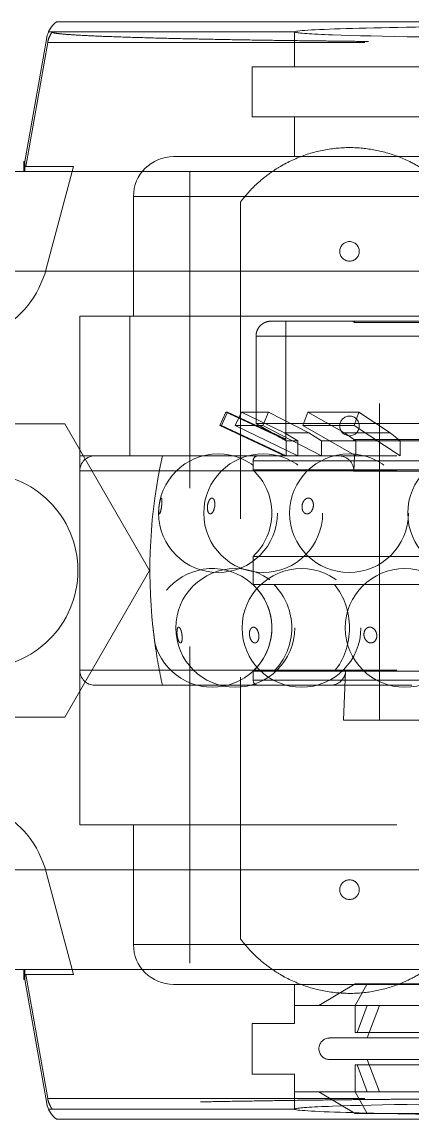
# Model space of a CAD drawing. Header units: millimetres. Extents: x -654804 to -654016, y 0 to 722.
# Drawn here: x -654540.8 to -654501.7, y 611.8 to 721.8 of the extents above; entities that cross this region are included whole.
import ezdxf

# ---------------------------------------------------------------- set-up
doc = ezdxf.new("R2010")
doc.units = ezdxf.units.MM
doc.linetypes.add('HIDDEN', pattern=[9.525, 6.35, -3.175])
doc.layers.add('OCULTO', color=3, linetype='HIDDEN', lineweight=5)
doc.layers.add('Visível (ISO)', color=7, linetype='Continuous', lineweight=9)

msp = doc.modelspace()

# ---------------------------------------------------------------- linework, layer by layer
at = {"layer": 'OCULTO', "ltscale": 5}
for p, q in [((-654538.11, 720.75), (-654513.47, 720.75)), ((-654513.47, 720.75), (-654537.73, 720.75)), ((-654513.47, 717.25), (-654513.47, 720.75)), ((-654513.47, 720.75), (-654513.47, 717.25)), ((-654538.19, 719.69), (-654540.39, 707.25)), ((-654538.19, 719.69), (-654491.15, 719.69)), ((-654517.72, 717.25), (-654517.72, 712.25)), ((-654517.72, 712.25), (-654517.72, 717.25)), ((-654517.72, 717.25), (-654432.22, 717.25)), ((-654517.72, 712.25), (-654432.22, 712.25)), ((-654513.47, 708.25), (-654513.47, 712.25)), ((-654513.47, 712.25), (-654513.47, 708.25)), ((-654525.6, 708.25), (-654424.35, 708.25)), ((-654540.57, 707.25), (-654540.47, 707.25)), ((-654540.47, 707.25), (-654540.57, 707.15)), ((-654540.47, 707.25), (-654535.59, 707.25)), ((-654535.59, 707.25), (-654538.34, 696.99)), ((-654523.96, 706.75), (-654523.96, 626.75)), ((-654529.6, 704.25), (-654529.6, 692.25)), ((-654529.6, 704.25), (-654420.35, 704.25)), ((-654518.89, 703.7), (-654518.89, 629.81)), ((-654534.97, 692.25), (-654529.97, 692.25)), ((-654534.97, 678.25), (-654534.97, 692.25)), ((-654534.97, 692.25), (-654534.97, 678.25)), ((-654529.97, 692.25), (-654447.47, 692.25)), ((-654529.97, 692.25), (-654529.97, 678.25)), ((-654515.82, 691.75), (-654478.47, 691.75)), ((-654514.33, 691.75), (-654514.33, 679.76)), ((-654507.47, 691.61), (-654507.62, 691.75)), ((-654507.47, 691.61), (-654507.47, 691.75)), ((-654442.47, 691.61), (-654507.47, 691.61)), ((-654504.97, 651.75), (-654504.97, 691.75)), ((-654517.33, 690.25), (-654517.33, 681.49)), ((-654517.33, 690.25), (-654478.47, 690.25)), ((-654520.34, 682.64), (-654520.97, 681.28)), ((-654520.8, 681.28), (-654520.17, 682.64)), ((-654520.34, 682.64), (-654520.17, 682.64)), ((-654514.33, 679.84), (-654520.34, 682.64)), ((-654520.17, 682.64), (-654515.72, 680.56)), ((-654518.79, 682.64), (-654519.41, 681.28)), ((-654514.48, 680.56), (-654518.79, 682.64)), ((-654518.79, 682.64), (-654516.09, 682.64)), ((-654516.66, 681.28), (-654516.09, 682.64)), ((-654516.09, 682.64), (-654512.04, 680.56)), ((-654512.14, 682.64), (-654512.66, 681.28)), ((-654508.47, 680.56), (-654512.14, 682.64)), ((-654512.14, 682.64), (-654507.05, 682.64)), ((-654507.5, 681.28), (-654507.05, 682.64)), ((-654507.05, 682.64), (-654503.89, 680.56)), ((-654536.48, 681.46), (-654553.46, 681.46)), ((-654527.99, 666.75), (-654536.48, 681.46)), ((-654520.97, 681.28), (-654520.8, 681.28)), ((-654514.47, 678.25), (-654520.97, 681.28)), ((-654514.32, 678.25), (-654520.8, 681.28)), ((-654519.41, 681.28), (-654513.13, 678.25)), ((-654519.41, 681.28), (-654516.66, 681.28)), ((-654517.33, 681.49), (-654478.47, 681.49)), ((-654510.77, 678.25), (-654516.66, 681.28)), ((-654512.66, 681.28), (-654507.33, 678.25)), ((-654512.66, 681.28), (-654507.5, 681.28)), ((-654502.91, 678.25), (-654507.5, 681.28)), ((-654515.72, 680.56), (-654515.72, 680.56)), ((-654515.72, 680.56), (-654514.98, 680.13)), ((-654514.98, 680.22), (-654514.33, 679.91)), ((-654514.98, 680.13), (-654514.98, 680.22)), ((-654512.04, 680.56), (-654514.48, 680.56)), ((-654513.13, 679.75), (-654514.48, 680.56)), ((-654512.04, 680.56), (-654510.77, 679.75)), ((-654503.89, 680.56), (-654508.47, 680.56)), ((-654507.33, 679.75), (-654508.47, 680.56)), ((-654507.47, 679.89), (-654507.62, 679.75)), ((-654507.47, 679.89), (-654442.47, 679.89)), ((-654507.47, 679.75), (-654507.47, 679.89)), ((-654503.89, 680.56), (-654502.91, 679.75)), ((-654514.33, 679.76), (-654514.32, 679.75)), ((-654514.32, 678.25), (-654514.32, 679.75)), ((-654514.32, 679.75), (-654513.13, 679.75)), ((-654513.13, 678.25), (-654513.13, 679.75)), ((-654510.77, 678.25), (-654510.77, 679.75)), ((-654510.77, 679.75), (-654507.33, 679.75)), ((-654507.33, 679.75), (-654502.91, 679.75)), ((-654507.33, 678.25), (-654507.33, 679.75)), ((-654502.91, 678.25), (-654502.91, 679.75)), ((-654502.91, 679.75), (-654497.63, 679.75)), ((-654534.97, 678.25), (-654534.97, 676.75)), ((-654534.97, 678.25), (-654444.97, 678.25)), ((-654517.62, 677.75), (-654432.32, 677.75)), ((-654517.62, 677.75), (-654517.62, 676.84)), ((-654507.47, 678.25), (-654507.54, 676.7)), ((-654534.97, 656.75), (-654534.97, 676.75)), ((-654534.97, 676.75), (-654414.97, 676.75)), ((-654534.97, 676.75), (-654534.97, 656.75)), ((-654517.62, 676.84), (-654432.32, 676.84)), ((-654442.41, 676.7), (-654507.54, 676.7)), ((-654517.62, 668.17), (-654432.32, 668.17)), ((-654517.62, 668.17), (-654517.62, 665.34)), ((-654536.48, 652.05), (-654527.99, 666.75)), ((-654517.62, 665.34), (-654515.54, 665.34)), ((-654515.54, 665.34), (-654509.48, 665.34)), ((-654509.48, 665.34), (-654500.04, 665.34)), ((-654534.97, 656.75), (-654414.97, 656.75)), ((-654534.97, 656.75), (-654534.97, 641.25)), ((-654517.62, 656.67), (-654515.54, 656.67)), ((-654517.62, 656.67), (-654517.62, 655.75)), ((-654517.62, 655.75), (-654432.32, 655.75)), ((-654515.54, 656.67), (-654509.48, 656.67)), ((-654509.48, 656.67), (-654500.04, 656.67)), ((-654508.37, 656.67), (-654508.58, 651.75)), ((-654508.37, 656.67), (-654441.58, 656.67)), ((-654533.47, 655.25), (-654416.47, 655.25)), ((-654553.46, 652.05), (-654536.48, 652.05)), ((-654441.37, 651.75), (-654508.58, 651.75)), ((-654534.97, 641.25), (-654414.97, 641.25)), ((-654529.6, 641.25), (-654529.6, 629.25)), ((-654538.34, 636.52), (-654535.59, 626.25)), ((-654529.6, 629.25), (-654420.35, 629.25)), ((-654540.57, 626.36), (-654540.47, 626.25)), ((-654540.47, 626.25), (-654540.57, 626.25)), ((-654535.59, 626.25), (-654540.47, 626.25)), ((-654540.39, 626.25), (-654538.19, 613.82)), ((-654525.6, 625.25), (-654424.35, 625.25)), ((-654513.47, 625.25), (-654513.47, 623.14)), ((-654513.47, 623.14), (-654513.47, 625.25)), ((-654507.4, 625.3), (-654511.05, 623.14)), ((-654507.4, 625.3), (-654442.55, 625.3)), ((-654506.19, 625.3), (-654507.4, 623.14)), ((-654513.47, 623.14), (-654436.47, 623.14)), ((-654513.47, 621.35), (-654513.47, 623.14)), ((-654513.47, 623.14), (-654513.47, 621.35)), ((-654507.4, 623.14), (-654507.4, 620.43)), ((-654506.19, 623.14), (-654507.2, 620.43)), ((-654504.97, 623.14), (-654506.19, 619.89)), ((-654517.72, 621.35), (-654513.47, 621.35)), ((-654517.72, 621.25), (-654517.72, 621.35)), ((-654517.72, 621.35), (-654517.72, 621.25)), ((-654517.72, 616.25), (-654517.72, 621.25)), ((-654517.72, 621.25), (-654517.72, 616.25)), ((-654507.4, 620.43), (-654442.55, 620.43)), ((-654509.96, 619.89), (-654439.99, 619.89)), ((-654509.96, 617.72), (-654439.99, 617.72)), ((-654507.4, 617.18), (-654442.55, 617.18)), ((-654507.4, 617.18), (-654507.4, 614.47)), ((-654506.19, 614.47), (-654507.2, 617.18)), ((-654504.97, 614.47), (-654506.19, 617.72)), ((-654513.47, 616.25), (-654517.72, 616.25)), ((-654513.47, 614.47), (-654513.47, 616.25)), ((-654513.47, 616.25), (-654513.47, 614.47)), ((-654538.19, 613.82), (-654491.15, 613.82)), ((-654513.47, 612.75), (-654513.47, 614.47)), ((-654513.47, 614.47), (-654513.47, 612.75)), ((-654513.47, 614.47), (-654436.47, 614.47)), ((-654507.4, 612.3), (-654511.05, 614.47)), ((-654506.19, 612.3), (-654507.4, 614.47)), ((-654513.47, 612.75), (-654538.11, 612.75)), ((-654537.73, 612.75), (-654513.47, 612.75)), ((-654507.4, 612.3), (-654442.55, 612.3))]:
    msp.add_line(p, q, dxfattribs=at)
for centre, radius in [((-654507.97, 698.75), 0.983), ((-654507.97, 681.25), 0.983), ((-654521.13, 672.5), 5.95), ((-654521.13, 672.5), 5.95), ((-654516.61, 672.5), 5.95), ((-654516.61, 672.5), 5.95), ((-654508.02, 672.5), 5.95), ((-654508.02, 672.5), 5.95), ((-654496.19, 672.5), 5.95), ((-654496.19, 672.5), 5.95), ((-654544.97, 666.75), 9.8), ((-654519.41, 661), 5.95), ((-654512.78, 661), 5.95), ((-654502.44, 661), 5.95), ((-654507.97, 634.75), 0.983)]:
    msp.add_circle(centre, radius, dxfattribs=at)
for centre, radius, start, end in [((-654525.6, 704.25), 4, 90, 180), ((-654548, 699.57), 10, 297.6811, 345), ((-654533.47, 676.75), 1.5, 90, 180), ((-654474.97, 666.75), 52.99, 167.4651, 186.1546), ((-654517.12, 677.75), 0.5, 90, 180), ((-654509.04, 676.75), 1.5, 357.8512, 90), ((-654521.7, 672.5), 5.95, 313.225, 46.775), ((-654521.7, 661), 5.95, 194.696, 179.3339), ((-654521.7, 661), 5.95, 313.225, 46.775), ((-654474.97, 666.75), 52.99, 187.8754, 192.5349), ((-654533.47, 656.75), 1.5, 180, 270), ((-654517.12, 655.75), 0.5, 180, 270), ((-654509.87, 656.75), 1.5, 270, 356.7349), ((-654548, 633.93), 10, 15, 62.3189), ((-654525.6, 629.25), 4, 180, 270), ((-654509.96, 618.8), 1.08, 90, 270)]:
    msp.add_arc(centre, radius, start, end, dxfattribs=at)
for centre, major_axis, ratio, start_param, end_param in [((-654474.97, 720.75), (38.5, 0), 0.017455, 0, 3.141593), ((-654474.97, 720.75), (38.5, 0), 0.017455, 3.142372, 6.282406), ((-654519.41, 661), (0, -5.95), 0.951057, 0.754418, 2.387175), ((-654512.78, 661), (0, -5.95), 0.809017, 0.754418, 2.387175), ((-654474.97, 612.75), (-38.5, 0), 0.017455, 3.142372, 6.282406), ((-654474.97, 612.75), (-38.5, 0), 0.017455, 0, 3.141593)]:
    msp.add_ellipse(centre, major_axis=major_axis, ratio=ratio, start_param=start_param, end_param=end_param, dxfattribs=at)
for points, knots in [([(-654537.73, 720.75), (-654537.76, 720.72), (-654537.79, 720.68), (-654537.9, 720.5), (-654537.98, 720.35), (-654538.1, 720.07), (-654538.15, 719.91), (-654538.19, 719.72), (-654538.19, 719.71), (-654538.19, 719.69)], [13.295697, 13.295697, 13.295697, 13.295697, 13.421224, 13.421224, 13.884025, 13.884025, 14.346826, 14.346826, 14.396861, 14.396861, 14.396861, 14.396861]), ([(-654537.73, 720.75), (-654537.73, 720.75), (-654537.74, 720.75), (-654537.74, 720.71), (-654537.68, 720.68), (-654537.39, 720.62), (-654537.17, 720.59), (-654536.58, 720.53), (-654536.23, 720.5), (-654535.33, 720.44), (-654534.71, 720.4), (-654533.24, 720.33), (-654532.38, 720.3), (-654530.46, 720.23), (-654529.39, 720.2), (-654527.12, 720.13), (-654525.9, 720.1), (-654523.84, 720.06), (-654522.94, 720.04), (-654521.02, 720), (-654519.99, 719.98), (-654517.88, 719.94), (-654516.78, 719.93), (-654514.57, 719.89), (-654513.46, 719.88), (-654511.62, 719.86), (-654510.82, 719.85), (-654509.16, 719.83), (-654508.3, 719.82), (-654506.55, 719.8), (-654505.66, 719.79), (-654503.9, 719.77), (-654503.03, 719.77), (-654500.19, 719.74), (-654498.06, 719.73), (-654494.3, 719.7), (-654492.74, 719.69), (-654491.15, 719.69)], [227.61574, 227.61574, 227.61574, 227.61574, 228.064325, 228.064325, 232.967991, 232.967991, 237.871657, 237.871657, 242.775323, 242.775323, 248.808566, 248.808566, 254.841809, 254.841809, 260.875052, 260.875052, 266.908295, 266.908295, 270.962864, 270.962864, 275.017433, 275.017433, 279.072002, 279.072002, 283.126571, 283.126571, 285.918159, 285.918159, 288.709747, 288.709747, 291.501336, 291.501336, 294.292924, 294.292924, 300.937509, 300.937509, 305.482511, 305.482511, 305.482511, 305.482511]), ([(-654500.25, 706.75), (-654500.74, 707.09), (-654501.26, 707.4), (-654502.6, 708.08), (-654503.44, 708.41), (-654505.13, 708.88), (-654505.98, 709.03), (-654507.68, 709.18), (-654508.59, 709.17), (-654510.42, 708.96), (-654511.33, 708.77), (-654513.1, 708.19), (-654513.96, 707.8), (-654515.09, 707.16), (-654515.4, 706.96), (-654515.7, 706.75)], [14.01959, 14.01959, 14.01959, 14.01959, 15.882302, 15.882302, 18.725125, 18.725125, 21.567948, 21.567948, 24.617053, 24.617053, 27.666159, 27.666159, 30.715265, 30.715265, 31.915945, 31.915945, 31.915945, 31.915945]), ([(-654515.7, 706.75), (-654516.19, 706.42), (-654516.66, 706.05), (-654517.72, 705.1), (-654518.29, 704.48), (-654518.82, 703.79), (-654518.86, 703.74), (-654518.89, 703.7)], [25.583191, 25.583191, 25.583191, 25.583191, 27.502989, 27.502989, 30.241776, 30.241776, 30.430555, 30.430555, 30.430555, 30.430555]), ([(-654515.82, 691.75), (-654515.92, 691.75), (-654516.02, 691.74), (-654516.22, 691.7), (-654516.32, 691.67), (-654516.49, 691.6), (-654516.58, 691.56), (-654516.75, 691.44), (-654516.82, 691.38), (-654516.96, 691.25), (-654517.02, 691.17), (-654517.13, 691), (-654517.18, 690.91), (-654517.25, 690.74), (-654517.28, 690.64), (-654517.32, 690.45), (-654517.33, 690.35), (-654517.33, 690.25)], [-2.225392, -2.225392, -2.225392, -2.225392, -1.946386, -1.946386, -1.66738, -1.66738, -1.388917, -1.388917, -1.110454, -1.110454, -0.832599, -0.832599, -0.554744, -0.554744, -0.277372, -0.277372, 0, 0, 0, 0]), ([(-654527.01, 672.43), (-654527, 672.43), (-654526.98, 672.44), (-654526.94, 672.51), (-654526.92, 672.56), (-654526.87, 672.71), (-654526.85, 672.81), (-654526.81, 673.01), (-654526.8, 673.12), (-654526.77, 673.32), (-654526.76, 673.43), (-654526.75, 673.64), (-654526.75, 673.74), (-654526.76, 673.88), (-654526.77, 673.94), (-654526.79, 674.01), (-654526.8, 674.02), (-654526.82, 674.02), (-654526.84, 674.01), (-654526.88, 673.94), (-654526.9, 673.88), (-654526.94, 673.74), (-654526.97, 673.64), (-654527.01, 673.43), (-654527.02, 673.32), (-654527.05, 673.12), (-654527.06, 673.01), (-654527.07, 672.81), (-654527.07, 672.71), (-654527.06, 672.56), (-654527.05, 672.51), (-654527.03, 672.44), (-654527.02, 672.43), (-654527.01, 672.43)], [0, 0, 0, 0, 0.0199596, 0.0199596, 0.0399192, 0.0399192, 0.0598788, 0.0598788, 0.0798384, 0.0798384, 0.099798, 0.099798, 0.1197576, 0.1197576, 0.1397172, 0.1397172, 0.1596768, 0.1596768, 0.1796364, 0.1796364, 0.199596, 0.199596, 0.2195556, 0.2195556, 0.2395152, 0.2395152, 0.2594748, 0.2594748, 0.2794344, 0.2794344, 0.299394, 0.299394, 0.3193536, 0.3193536, 0.3193536, 0.3193536]), ([(-654527.01, 672.43), (-654527.02, 672.43), (-654527.03, 672.44), (-654527.05, 672.51), (-654527.06, 672.56), (-654527.07, 672.71), (-654527.07, 672.81), (-654527.06, 673.01), (-654527.05, 673.12), (-654527.02, 673.32), (-654527.01, 673.43), (-654526.97, 673.64), (-654526.94, 673.74), (-654526.9, 673.88), (-654526.88, 673.94), (-654526.84, 674.01), (-654526.82, 674.02), (-654526.8, 674.02), (-654526.79, 674.01), (-654526.77, 673.94), (-654526.76, 673.88), (-654526.75, 673.74), (-654526.75, 673.64), (-654526.76, 673.43), (-654526.77, 673.32), (-654526.8, 673.12), (-654526.81, 673.01), (-654526.85, 672.81), (-654526.87, 672.71), (-654526.92, 672.56), (-654526.94, 672.51), (-654526.98, 672.44), (-654527, 672.43), (-654527.01, 672.43)], [0, 0, 0, 0, 0.0199596, 0.0199596, 0.0399192, 0.0399192, 0.0598788, 0.0598788, 0.0798384, 0.0798384, 0.099798, 0.099798, 0.1197576, 0.1197576, 0.1397172, 0.1397172, 0.1596768, 0.1596768, 0.1796364, 0.1796364, 0.199596, 0.199596, 0.2195556, 0.2195556, 0.2395152, 0.2395152, 0.2594748, 0.2594748, 0.2794344, 0.2794344, 0.299394, 0.299394, 0.3193536, 0.3193536, 0.3193536, 0.3193536]), ([(-654521.91, 672.43), (-654521.88, 672.43), (-654521.84, 672.44), (-654521.74, 672.51), (-654521.69, 672.56), (-654521.6, 672.71), (-654521.56, 672.81), (-654521.5, 673.01), (-654521.47, 673.12), (-654521.45, 673.32), (-654521.45, 673.43), (-654521.47, 673.64), (-654521.49, 673.74), (-654521.55, 673.88), (-654521.59, 673.94), (-654521.67, 674.01), (-654521.71, 674.02), (-654521.77, 674.02), (-654521.81, 674.01), (-654521.91, 673.94), (-654521.96, 673.88), (-654522.05, 673.74), (-654522.09, 673.64), (-654522.16, 673.43), (-654522.18, 673.32), (-654522.2, 673.12), (-654522.2, 673.01), (-654522.18, 672.81), (-654522.16, 672.71), (-654522.1, 672.56), (-654522.07, 672.51), (-654521.98, 672.44), (-654521.94, 672.43), (-654521.91, 672.43)], [0, 0, 0, 0, 0.0199596, 0.0199596, 0.0399192, 0.0399192, 0.0598788, 0.0598788, 0.0798384, 0.0798384, 0.099798, 0.099798, 0.1197576, 0.1197576, 0.1397172, 0.1397172, 0.1596768, 0.1596768, 0.1796364, 0.1796364, 0.199596, 0.199596, 0.2195556, 0.2195556, 0.2395152, 0.2395152, 0.2594748, 0.2594748, 0.2794344, 0.2794344, 0.299394, 0.299394, 0.3193536, 0.3193536, 0.3193536, 0.3193536]), ([(-654521.91, 672.43), (-654521.94, 672.43), (-654521.98, 672.44), (-654522.07, 672.51), (-654522.1, 672.56), (-654522.16, 672.71), (-654522.18, 672.81), (-654522.2, 673.01), (-654522.2, 673.12), (-654522.18, 673.32), (-654522.16, 673.43), (-654522.09, 673.64), (-654522.05, 673.74), (-654521.96, 673.88), (-654521.91, 673.94), (-654521.81, 674.01), (-654521.77, 674.02), (-654521.71, 674.02), (-654521.67, 674.01), (-654521.59, 673.94), (-654521.55, 673.88), (-654521.49, 673.74), (-654521.47, 673.64), (-654521.45, 673.43), (-654521.45, 673.32), (-654521.47, 673.12), (-654521.5, 673.01), (-654521.56, 672.81), (-654521.6, 672.71), (-654521.69, 672.56), (-654521.74, 672.51), (-654521.84, 672.44), (-654521.88, 672.43), (-654521.91, 672.43)], [0, 0, 0, 0, 0.0199596, 0.0199596, 0.0399192, 0.0399192, 0.0598788, 0.0598788, 0.0798384, 0.0798384, 0.099798, 0.099798, 0.1197576, 0.1197576, 0.1397172, 0.1397172, 0.1596768, 0.1596768, 0.1796364, 0.1796364, 0.199596, 0.199596, 0.2195556, 0.2195556, 0.2395152, 0.2395152, 0.2594748, 0.2594748, 0.2794344, 0.2794344, 0.299394, 0.299394, 0.3193536, 0.3193536, 0.3193536, 0.3193536]), ([(-654512.22, 672.43), (-654512.18, 672.43), (-654512.11, 672.44), (-654511.97, 672.51), (-654511.89, 672.56), (-654511.76, 672.71), (-654511.7, 672.81), (-654511.62, 673.01), (-654511.6, 673.12), (-654511.58, 673.32), (-654511.59, 673.43), (-654511.63, 673.64), (-654511.67, 673.74), (-654511.78, 673.88), (-654511.84, 673.94), (-654511.97, 674.01), (-654512.04, 674.02), (-654512.13, 674.02), (-654512.2, 674.01), (-654512.34, 673.94), (-654512.42, 673.88), (-654512.55, 673.74), (-654512.61, 673.64), (-654512.69, 673.43), (-654512.71, 673.32), (-654512.73, 673.12), (-654512.72, 673.01), (-654512.68, 672.81), (-654512.64, 672.71), (-654512.53, 672.56), (-654512.47, 672.51), (-654512.34, 672.44), (-654512.27, 672.43), (-654512.22, 672.43)], [0, 0, 0, 0, 0.0199596, 0.0199596, 0.0399192, 0.0399192, 0.0598788, 0.0598788, 0.0798384, 0.0798384, 0.099798, 0.099798, 0.1197576, 0.1197576, 0.1397172, 0.1397172, 0.1596768, 0.1596768, 0.1796364, 0.1796364, 0.199596, 0.199596, 0.2195556, 0.2195556, 0.2395152, 0.2395152, 0.2594748, 0.2594748, 0.2794344, 0.2794344, 0.299394, 0.299394, 0.3193536, 0.3193536, 0.3193536, 0.3193536]), ([(-654512.23, 672.43), (-654512.27, 672.43), (-654512.34, 672.44), (-654512.47, 672.51), (-654512.53, 672.56), (-654512.64, 672.71), (-654512.68, 672.81), (-654512.72, 673.01), (-654512.73, 673.12), (-654512.71, 673.32), (-654512.69, 673.43), (-654512.61, 673.64), (-654512.55, 673.74), (-654512.42, 673.88), (-654512.34, 673.94), (-654512.2, 674.01), (-654512.13, 674.02), (-654512.04, 674.02), (-654511.97, 674.01), (-654511.84, 673.94), (-654511.78, 673.88), (-654511.67, 673.74), (-654511.63, 673.64), (-654511.59, 673.43), (-654511.58, 673.32), (-654511.6, 673.12), (-654511.62, 673.01), (-654511.71, 672.81), (-654511.76, 672.71), (-654511.89, 672.56), (-654511.97, 672.51), (-654512.11, 672.44), (-654512.18, 672.43), (-654512.23, 672.43)], [0, 0, 0, 0, 0.0199596, 0.0199596, 0.0399192, 0.0399192, 0.0598788, 0.0598788, 0.0798384, 0.0798384, 0.099798, 0.099798, 0.1197576, 0.1197576, 0.1397172, 0.1397172, 0.1596768, 0.1596768, 0.1796364, 0.1796364, 0.199596, 0.199596, 0.2195556, 0.2195556, 0.2395152, 0.2395152, 0.2594748, 0.2594748, 0.2794344, 0.2794344, 0.299394, 0.299394, 0.3193536, 0.3193536, 0.3193536, 0.3193536]), ([(-654527.65, 661.07), (-654527.65, 661.07), (-654527.65, 661.06), (-654527.64, 661), (-654527.64, 660.94), (-654527.62, 660.79), (-654527.61, 660.7), (-654527.58, 660.49), (-654527.57, 660.38), (-654527.54, 660.18), (-654527.53, 660.07), (-654527.51, 659.87), (-654527.49, 659.77), (-654527.48, 659.62), (-654527.47, 659.57), (-654527.46, 659.5), (-654527.46, 659.49), (-654527.46, 659.49)], [0.1591341, 0.1591341, 0.1591341, 0.1591341, 0.1790259, 0.1790259, 0.1989176, 0.1989176, 0.2188094, 0.2188094, 0.2387012, 0.2387012, 0.2585929, 0.2585929, 0.2784847, 0.2784847, 0.2983765, 0.2983765, 0.3182682, 0.3182682, 0.3182682, 0.3182682]), ([(-654524.89, 659.49), (-654524.91, 659.49), (-654524.94, 659.5), (-654525.01, 659.57), (-654525.05, 659.62), (-654525.11, 659.77), (-654525.15, 659.87), (-654525.2, 660.07), (-654525.22, 660.18), (-654525.24, 660.38), (-654525.25, 660.49), (-654525.24, 660.7), (-654525.23, 660.79), (-654525.2, 660.94), (-654525.18, 661), (-654525.12, 661.06), (-654525.1, 661.07), (-654525.06, 661.07), (-654525.03, 661.06), (-654524.96, 661), (-654524.92, 660.94), (-654524.85, 660.79), (-654524.82, 660.7), (-654524.77, 660.49), (-654524.75, 660.38), (-654524.73, 660.18), (-654524.72, 660.07), (-654524.72, 659.87), (-654524.73, 659.77), (-654524.77, 659.62), (-654524.79, 659.57), (-654524.84, 659.5), (-654524.87, 659.49), (-654524.89, 659.49)], [0, 0, 0, 0, 0.0198918, 0.0198918, 0.0397835, 0.0397835, 0.0596753, 0.0596753, 0.0795671, 0.0795671, 0.0994588, 0.0994588, 0.1193506, 0.1193506, 0.1392423, 0.1392423, 0.1591341, 0.1591341, 0.1790259, 0.1790259, 0.1989176, 0.1989176, 0.2188094, 0.2188094, 0.2387012, 0.2387012, 0.2585929, 0.2585929, 0.2784847, 0.2784847, 0.2983765, 0.2983765, 0.3182682, 0.3182682, 0.3182682, 0.3182682]), ([(-654517.44, 659.49), (-654517.48, 659.49), (-654517.53, 659.5), (-654517.65, 659.57), (-654517.72, 659.62), (-654517.83, 659.77), (-654517.88, 659.87), (-654517.95, 660.07), (-654517.97, 660.18), (-654517.99, 660.38), (-654517.99, 660.49), (-654517.96, 660.7), (-654517.93, 660.79), (-654517.85, 660.94), (-654517.79, 661), (-654517.69, 661.06), (-654517.63, 661.07), (-654517.55, 661.07), (-654517.5, 661.06), (-654517.38, 661), (-654517.31, 660.94), (-654517.2, 660.79), (-654517.15, 660.7), (-654517.08, 660.49), (-654517.06, 660.38), (-654517.04, 660.18), (-654517.04, 660.07), (-654517.07, 659.87), (-654517.1, 659.77), (-654517.18, 659.62), (-654517.24, 659.57), (-654517.34, 659.5), (-654517.4, 659.49), (-654517.44, 659.49)], [0, 0, 0, 0, 0.0198918, 0.0198918, 0.0397835, 0.0397835, 0.0596753, 0.0596753, 0.0795671, 0.0795671, 0.0994588, 0.0994588, 0.1193506, 0.1193506, 0.1392423, 0.1392423, 0.1591341, 0.1591341, 0.1790259, 0.1790259, 0.1989176, 0.1989176, 0.2188094, 0.2188094, 0.2387012, 0.2387012, 0.2585929, 0.2585929, 0.2784847, 0.2784847, 0.2983765, 0.2983765, 0.3182682, 0.3182682, 0.3182682, 0.3182682]), ([(-654505.82, 659.49), (-654505.88, 659.49), (-654505.96, 659.5), (-654506.12, 659.57), (-654506.2, 659.62), (-654506.34, 659.77), (-654506.41, 659.87), (-654506.49, 660.07), (-654506.52, 660.18), (-654506.53, 660.38), (-654506.52, 660.49), (-654506.47, 660.7), (-654506.42, 660.79), (-654506.3, 660.94), (-654506.22, 661), (-654506.07, 661.06), (-654505.99, 661.07), (-654505.89, 661.07), (-654505.81, 661.06), (-654505.65, 661), (-654505.56, 660.94), (-654505.42, 660.79), (-654505.36, 660.7), (-654505.27, 660.49), (-654505.25, 660.38), (-654505.23, 660.18), (-654505.24, 660.07), (-654505.3, 659.87), (-654505.35, 659.77), (-654505.47, 659.62), (-654505.54, 659.57), (-654505.7, 659.5), (-654505.77, 659.49), (-654505.82, 659.49)], [0, 0, 0, 0, 0.0198918, 0.0198918, 0.0397835, 0.0397835, 0.0596753, 0.0596753, 0.0795671, 0.0795671, 0.0994588, 0.0994588, 0.1193506, 0.1193506, 0.1392423, 0.1392423, 0.1591341, 0.1591341, 0.1790259, 0.1790259, 0.1989176, 0.1989176, 0.2188094, 0.2188094, 0.2387012, 0.2387012, 0.2585929, 0.2585929, 0.2784847, 0.2784847, 0.2983765, 0.2983765, 0.3182682, 0.3182682, 0.3182682, 0.3182682]), ([(-654518.89, 629.81), (-654518.86, 629.77), (-654518.82, 629.72), (-654518.29, 629.03), (-654517.72, 628.41), (-654516.66, 627.46), (-654516.19, 627.09), (-654515.7, 626.75)], [47.993227, 47.993227, 47.993227, 47.993227, 48.182006, 48.182006, 50.920794, 50.920794, 52.840591, 52.840591, 52.840591, 52.840591]), ([(-654515.7, 626.75), (-654515.4, 626.55), (-654515.09, 626.35), (-654513.96, 625.7), (-654513.1, 625.32), (-654511.33, 624.74), (-654510.42, 624.54), (-654508.59, 624.34), (-654507.68, 624.33), (-654505.98, 624.47), (-654505.13, 624.62), (-654503.44, 625.1), (-654502.6, 625.43), (-654501.26, 626.11), (-654500.74, 626.41), (-654500.25, 626.75)], [11.729144, 11.729144, 11.729144, 11.729144, 12.929825, 12.929825, 15.97893, 15.97893, 19.028036, 19.028036, 22.077142, 22.077142, 24.919965, 24.919965, 27.762787, 27.762787, 29.6255, 29.6255, 29.6255, 29.6255]), ([(-654538.19, 613.82), (-654538.19, 613.8), (-654538.19, 613.78), (-654538.15, 613.6), (-654538.1, 613.44), (-654537.98, 613.15), (-654537.9, 613), (-654537.79, 612.83), (-654537.76, 612.79), (-654537.73, 612.75)], [0.412766, 0.412766, 0.412766, 0.412766, 0.462801, 0.462801, 0.925602, 0.925602, 1.388402, 1.388402, 1.513929, 1.513929, 1.513929, 1.513929]), ([(-654491.15, 613.82), (-654492.74, 613.81), (-654494.3, 613.8), (-654498.06, 613.78), (-654500.19, 613.77), (-654503.03, 613.74), (-654503.9, 613.73), (-654505.66, 613.72), (-654506.55, 613.71), (-654508.3, 613.69), (-654509.16, 613.68), (-654510.82, 613.66), (-654511.62, 613.65), (-654513.46, 613.63), (-654514.57, 613.61), (-654516.78, 613.58), (-654517.88, 613.56), (-654519.99, 613.53), (-654521.02, 613.51), (-654522.94, 613.47), (-654523.84, 613.45), (-654525.9, 613.4), (-654527.12, 613.37), (-654529.39, 613.31), (-654530.46, 613.28), (-654532.38, 613.21), (-654533.24, 613.17), (-654534.71, 613.1), (-654535.33, 613.07), (-654536.23, 613.01), (-654536.58, 612.98), (-654537.17, 612.92), (-654537.39, 612.89), (-654537.68, 612.82), (-654537.74, 612.79), (-654537.74, 612.76), (-654537.73, 612.76), (-654537.73, 612.75)], [15.388751, 15.388751, 15.388751, 15.388751, 19.933754, 19.933754, 26.578339, 26.578339, 29.369927, 29.369927, 32.161515, 32.161515, 34.953104, 34.953104, 37.744692, 37.744692, 41.799261, 41.799261, 45.85383, 45.85383, 49.908399, 49.908399, 53.962968, 53.962968, 59.996211, 59.996211, 66.029454, 66.029454, 72.062697, 72.062697, 78.095939, 78.095939, 82.999605, 82.999605, 87.903272, 87.903272, 92.806938, 92.806938, 93.255523, 93.255523, 93.255523, 93.255523])]:
    msp.add_open_spline(points, degree=3, knots=knots, dxfattribs=at)
for points, weights in [([(-654517.33, 681.49), (-654516.51, 681.01), (-654515.72, 680.56)], [1, 1.00035451558, 1.00033655733]), ([(-654514.98, 680.22), (-654515.35, 680.39), (-654515.72, 680.56)], [1.00075636282, 1.00097974335, 1.00111944366]), ([(-654514.98, 680.13), (-654514.65, 679.95), (-654514.33, 679.76)], [1.00023587986, 1.00015372377, 1.00000509728]), ([(-654514.33, 679.76), (-654514.33, 679.76), (-654514.33, 679.76)], [1.00024539297, 1.00019062915, 1.00013535102])]:
    msp.add_rational_spline(points, weights, degree=2, dxfattribs=at)
at = {"layer": 'Visível (ISO)'}
for p, q in [((-654537.32, 721.75), (-654499.39, 721.75)), ((-654538.28, 720.19), (-654540.47, 707.75)), ((-654540.47, 707.75), (-654540.57, 707.75)), ((-654540.57, 707.75), (-654540.57, 706.75)), ((-654540.47, 706.75), (-654540.47, 707.75)), ((-654602.47, 706.75), (-654475.37, 706.75)), ((-654551.47, 696.75), (-654479.97, 696.75)), ((-654479.97, 636.75), (-654551.47, 636.75)), ((-654602.47, 626.75), (-654475.37, 626.75)), ((-654540.57, 626.75), (-654540.57, 625.75)), ((-654540.47, 625.75), (-654540.47, 626.75)), ((-654540.57, 625.75), (-654540.47, 625.75)), ((-654540.47, 625.75), (-654538.28, 613.32)), ((-654537.32, 611.75), (-654499.39, 611.75))]:
    msp.add_line(p, q, dxfattribs=at)
for centre, start, end in [((-654535.82, 719.75), 126.8699, 170), ((-654535.82, 613.75), 190, 233.1301)]:
    msp.add_arc(centre, 2.5, start, end, dxfattribs=at)

doc.saveas('drawing.dxf')
